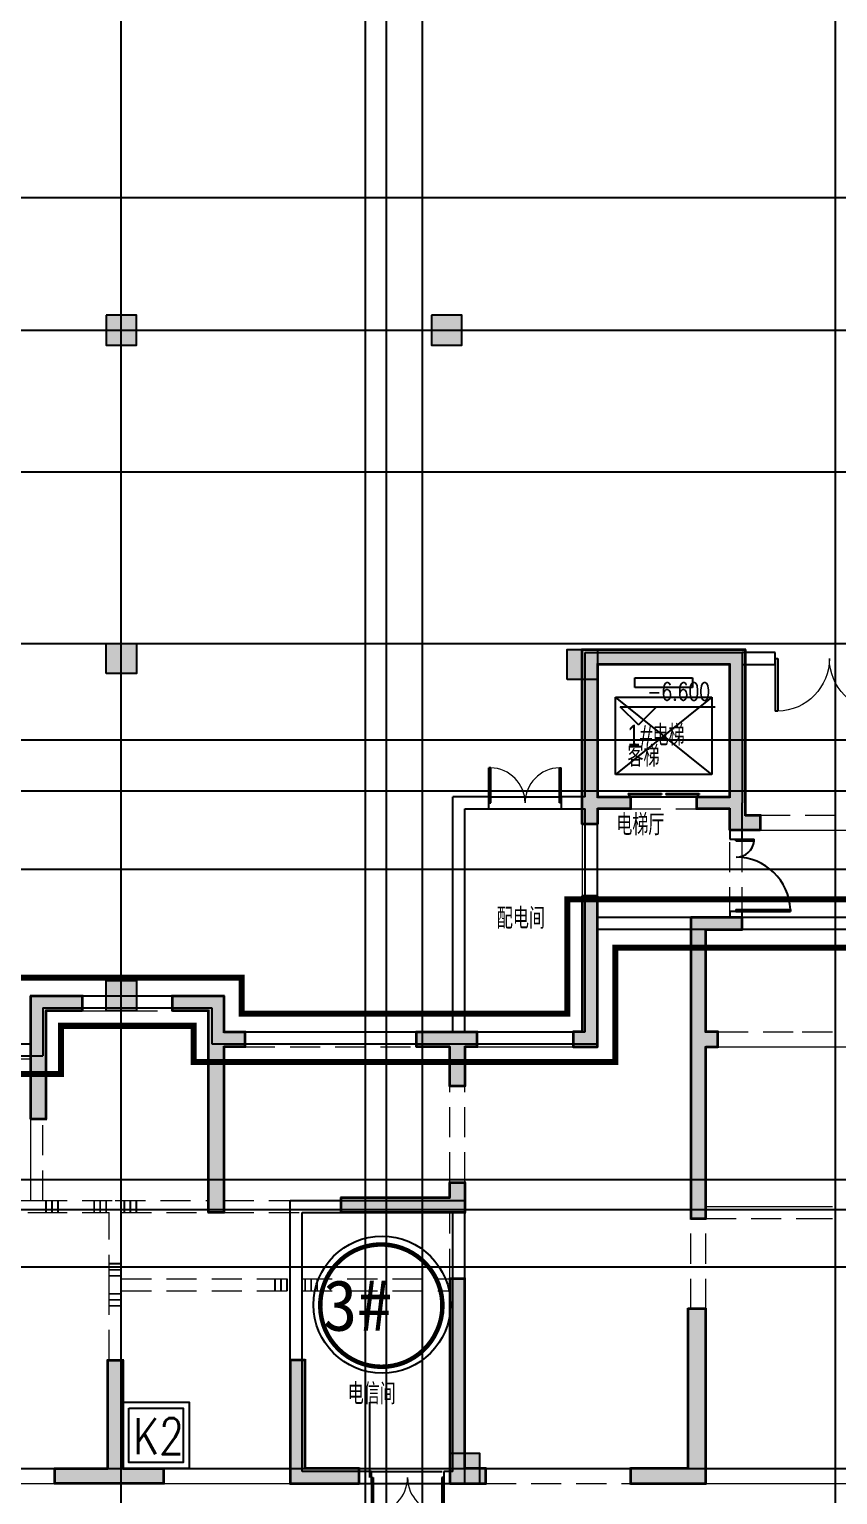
# Model space of a CAD drawing. Extents: x 369444 to 684549, y -549309 to 575337.
# Drawn here: x 492349 to 505762, y 109823 to 134152 of the extents above; entities that cross this region are included whole.
import ezdxf

# ---------------------------------------------------------------- set-up
doc = ezdxf.new("R2010")
doc.units = 0
doc.header["$LTSCALE"] = 1000
doc.header["$MEASUREMENT"] = 0
doc.linetypes.add('DASH', pattern=[0.35, 0.25, -0.1])
doc.linetypes.add('DASHED', pattern=[0.75, 0.5, -0.25])
for name, color, linetype in [('BEAM_CON', 4, 'Continuous'), ('BEAM_SE', 144, 'DASHED'), ('COLUMN', 9, 'Continuous'), ('DIM_ELEV', 3, 'Continuous'), ('DOTE', 1, 'Continuous'), ('EVTR', 2, 'Continuous'), ('WALL', 9, 'Continuous'), ('WINDOW', 4, 'Continuous'), ('主楼编号', 1, 'Continuous'), ('剪力墙', 3, 'Continuous'), ('文字', 2, 'Continuous'), ('构造柱', 6, 'Continuous'), ('车库集水坑', 60, 'Continuous'), ('防火分区线', 7, 'Continuous')]:
    doc.layers.add(name, color=color, linetype=linetype)
doc.layers.add('S_ConcWall', color=3, linetype='Continuous', lineweight=35)
doc.layers.add('S_SubBeamHoop', color=1, linetype='Continuous', lineweight=40)
doc.styles.add('1111111', font='simhei.ttf')
doc.styles.add('_HZTXT', font='txt.shx', dxfattribs={"width": 0.8, "bigfont": 'HZTXT.shx'})
doc.styles.add('_TCH_DIM', font='SIMPLEX', dxfattribs={"bigfont": 'GBCBIG'})
doc.styles.add('HNSJY', font='hnsjy-07.shx', dxfattribs={"width": 0.8, "bigfont": 'hnsjy-hz.shx'})

# ---------------------------------------------------------------- blocks, each defined once
blk = doc.blocks.new('column500')
h = blk.add_hatch(color=0)
h.dxf.hatch_style = 1
h.paths.add_polyline_path([(-216380.9106832733, -381439.8896648251), (-215880.9106832733, -381439.8896648251), (-215880.9106832733, -380939.8896648251), (-216380.9106832733, -380939.8896648251)])
at = {"color": 0}
blk.add_lwpolyline([(-216380.9106832733, -381439.8896648251), (-215880.9106832733, -381439.8896648251), (-215880.9106832733, -380939.8896648251), (-216380.9106832733, -380939.8896648251)], close=True, dxfattribs=at)
blk = doc.blocks.new('A$C218543D6')
at = {"layer": '剪力墙'}
for points in [[(13349.99925347388, 11399.99654901007), (13899.99925347388, 11399.99654901007), (13899.99925347388, 13599.99654901007), (11699.99925347388, 13599.99654901007), (11699.99925347388, 11399.99654901007), (12249.99925347388, 11399.99654901007), (12249.99925347388, 11199.99654901007), (11699.99925347388, 11199.99654901007), (11699.99925347388, 10949.99654901007), (11449.99925347388, 10949.99654901007), (11449.99925347388, 11399.99654901007), (11449.99925347388, 13849.99654901007), (14149.99925347388, 13849.99654901007), (14149.99925347388, 11399.99654901007), (14149.99925347388, 11099.99654901007), (14399.99925347388, 11099.99654901007), (14399.99925347388, 10849.99654901007), (14099.99925347388, 10849.99654901007), (13899.99925347388, 10849.99654901007), (13899.99925347388, 11199.99654901007), (13349.99925347388, 11199.99654901007)], [(11299.99925347388, 7249.996549010073), (11699.99925347388, 7249.996549010073), (11699.99925347388, 9749.996549010073), (11450.31653628062, 9749.996549010073), (11450.31653628056, 7499.996549010073), (11299.99925347388, 7499.996549010073)], [(13699.99925347388, 7499.996549010073), (13499.99925347388, 7499.996549010073), (13499.99925347388, 9199.996549010073), (14099.99925347388, 9199.996549010073), (14099.99925347388, 9399.996549010073), (13899.99925347388, 9399.996549010073), (13249.99925347388, 9399.996549010073), (13249.99925347388, 7249.996549010073), (13249.99925347388, 4499.996549010015), (13249.99925347388, 4399.996549010015), (13499.99925347388, 4399.996549010073), (13499.99925347388, 7249.996549010073), (13699.99925347388, 7249.996549010073)], [(3149.999253473885, 8099.996549010073), (3149.999253473885, 7849.996549010073), (2549.999253473885, 7849.996549010073), (2549.999253473885, 7049.996549010073), (2549.999253473885, 6049.996549010073), (2299.999253473885, 6049.996549010073), (2299.999253473885, 7049.996549010073), (2299.999253473885, 7299.996549010073), (2299.999253473885, 8099.996549010073)], [(5849.858628473885, 7499.996549010073), (5849.858628473885, 7249.996549010073), (5499.999253473885, 7249.996549010073), (5499.999253473885, 4499.996549010073), (5249.999253473885, 4499.996549010073), (5249.999253473885, 7249.996549010073), (5249.999253473885, 7849.996549010073), (4649.999253473885, 7849.996549010073), (4649.999253473885, 8099.996549010073), (5499.999253473885, 8099.996549010073), (5499.999253473885, 7499.996549010073)], [(9499.999253473885, 7249.996549010073), (9499.999253473885, 6599.996549010073), (9249.999253473885, 6599.996549010073), (9249.999253473885, 7249.996549010073), (8699.999253473885, 7249.996549010073), (8699.999253473885, 7499.996549010073), (9499.999253473885, 7499.996549010073), (9699.999253473885, 7499.996549010073), (9699.999253473885, 7249.996549010073)], [(9499.999253473885, 4749.99654900984), (9499.999253473885, 4499.99654900984), (9249.999253473885, 4499.99654900984), (7449.999253473885, 4499.99654900984), (7449.999253473885, 4749.99654900984), (9249.999253473885, 4749.99654900984), (9249.999253473885, 4999.99654900984), (9499.999253473885, 4999.99654900984)], [(9499.999253473885, 249.996549010044), (9499.999253473885, 3399.996549010073), (9249.999253473885, 3399.996549010073), (9249.999253473885, 249.996549010044), (9249.999253473885, -0.00345098995603621), (9499.999253473885, -0.00345098995603621), (9849.999253473885, -0.00345098995603621), (9849.999253473885, 249.996549010044)], [(12249.99925347388, -0.00345098995603621), (13199.99925347388, -0.00345098995603621), (13499.99925347388, -0.00345098995603621), (13499.99925347388, 249.996549010044), (13499.99925347388, 2899.996549010073), (13199.99925347388, 2899.996549010073), (13199.99925347388, 249.996549010044), (12249.99925347388, 249.996549010044)], [(2699.999253473885, -0.00345098995603621), (2699.999253473885, 249.996549010044), (3574.999253473885, 249.996549010044), (3574.999253473885, 2049.996549010073), (3824.999253473885, 2049.996549010073), (3824.999253473885, 249.996549010044), (4499.999253473885, 249.996549010044), (4499.999253473885, -0.00345098995603621), (3574.999253473885, -0.00345098995603621)], [(6599.999253473885, 249.996549010044), (6599.999253473885, -0.00345098995603621), (7749.999253473885, -0.00345098995603621), (7749.999253473885, 249.996549010044), (6849.999253473885, 249.996549010044), (6849.999253473885, 2049.996549010073), (6599.999253473885, 2049.996549010073)]]:
    blk.add_hatch(color=0, dxfattribs=at).paths.add_polyline_path(points)
at = {"layer": 'S_ConcWall', "color": 0, "lineweight": 35, "ltscale": 0.9999999776482582}
for p, q in [((11449.99925347388, 13849.99654901007), (14149.99925347388, 13849.99654901007)), ((11449.99925347388, 11399.99654901007), (11449.99925347388, 13849.99654901007)), ((14149.99925347388, 13849.99654901007), (14149.99925347388, 11399.99654901007)), ((11699.99925347388, 13599.99654901007), (11699.99925347388, 11399.99654901007)), ((13899.99925347388, 13599.99654901007), (11699.99925347388, 13599.99654901007)), ((13899.99925347388, 11399.99654901007), (13899.99925347388, 13599.99654901007)), ((11449.99925347388, 10949.99654901007), (11449.99925347388, 11399.99654901007)), ((11699.99925347388, 11399.99654901007), (12249.99925347388, 11399.99654901007)), ((11699.99925347388, 11199.99654901007), (11699.99925347388, 10949.99654901007)), ((12249.99925347388, 11199.99654901007), (11699.99925347388, 11199.99654901007)), ((12249.99925347388, 11399.99654901007), (12249.99925347388, 11199.99654901007)), ((13349.99925347388, 11199.99654901007), (13349.99925347388, 11399.99654901007)), ((13349.99925347388, 11399.99654901007), (13899.99925347388, 11399.99654901007)), ((13899.99925347388, 11199.99654901007), (13349.99925347388, 11199.99654901007)), ((13899.99925347388, 10849.99654901007), (13899.99925347388, 11199.99654901007)), ((14149.99925347388, 11399.99654901007), (14149.99925347388, 11099.99654901007)), ((11699.99925347388, 10949.99654901007), (11449.99925347388, 10949.99654901007)), ((14149.99925347388, 11099.99654901007), (14399.99925347388, 11099.99654901007)), ((14399.99925347388, 11099.99654901007), (14399.99925347388, 10849.99654901007)), ((14099.99925347388, 10849.99654901007), (13899.99925347388, 10849.99654901007)), ((14399.99925347388, 10849.99654901007), (14099.99925347388, 10849.99654901007)), ((11450.31653628062, 9749.996549010073), (11450.31653628056, 7499.996549010073)), ((11699.99925347388, 9749.996549010073), (11450.31653628062, 9749.996549010073)), ((11699.99925347388, 7249.996549010073), (11699.99925347388, 9749.996549010073)), ((13249.99925347388, 9399.996549010073), (13249.99925347388, 7249.996549010073)), ((13899.99925347388, 9399.996549010073), (13249.99925347388, 9399.996549010073)), ((14099.99925347388, 9399.996549010073), (13899.99925347388, 9399.996549010073)), ((14099.99925347388, 9199.996549010073), (14099.99925347388, 9399.996549010073)), ((13499.99925347388, 9199.996549010073), (14099.99925347388, 9199.996549010073)), ((13499.99925347388, 7499.996549010073), (13499.99925347388, 9199.996549010073)), ((2299.999253473885, 8099.996549010073), (3149.999253473885, 8099.996549010073)), ((2299.999253473885, 7299.996549010073), (2299.999253473885, 8099.996549010073)), ((3149.999253473885, 8099.996549010073), (3149.999253473885, 7849.996549010073)), ((4649.999253473885, 8099.996549010073), (5499.999253473885, 8099.996549010073)), ((4649.999253473885, 7849.996549010073), (4649.999253473885, 8099.996549010073)), ((5499.999253473885, 8099.996549010073), (5499.999253473885, 7499.996549010073)), ((2549.999253473885, 7849.996549010073), (2549.999253473885, 7049.996549010073)), ((3149.999253473885, 7849.996549010073), (2549.999253473885, 7849.996549010073)), ((5249.999253473885, 7849.996549010073), (4649.999253473885, 7849.996549010073)), ((5249.999253473885, 7249.996549010073), (5249.999253473885, 7849.996549010073)), ((2299.999253473885, 7049.996549010073), (2299.999253473885, 7299.996549010073)), ((5499.999253473885, 7499.996549010073), (5849.858628473885, 7499.996549010073)), ((5849.858628473885, 7499.996549010073), (5849.858628473885, 7249.996549010073)), ((8699.999253473885, 7499.996549010073), (9499.999253473885, 7499.996549010073)), ((8699.999253473885, 7249.996549010073), (8699.999253473885, 7499.996549010073)), ((9499.999253473885, 7499.996549010073), (9699.999253473885, 7499.996549010073)), ((9699.999253473885, 7499.996549010073), (9699.999253473885, 7249.996549010073)), ((11299.99925347388, 7499.996549010073), (11299.99925347388, 7249.996549010073)), ((11450.31653628056, 7499.996549010073), (11299.99925347388, 7499.996549010073)), ((13699.99925347388, 7499.996549010073), (13499.99925347388, 7499.996549010073)), ((13699.99925347388, 7249.996549010073), (13699.99925347388, 7499.996549010073)), ((5249.999253473885, 4499.996549010073), (5249.999253473885, 7249.996549010073)), ((5499.999253473885, 7249.996549010073), (5499.999253473885, 4499.996549010073)), ((5849.858628473885, 7249.996549010073), (5499.999253473885, 7249.996549010073)), ((9249.999253473885, 7249.996549010073), (8699.999253473885, 7249.996549010073)), ((9249.999253473885, 6599.996549010073), (9249.999253473885, 7249.996549010073)), ((9699.999253473885, 7249.996549010073), (9499.999253473885, 7249.996549010073)), ((9499.999253473885, 7249.996549010073), (9499.999253473885, 6599.996549010073)), ((11299.99925347388, 7249.996549010073), (11699.99925347388, 7249.996549010073)), ((13249.99925347388, 7249.996549010073), (13249.99925347388, 4499.996549010073)), ((13499.99925347388, 7249.996549010073), (13699.99925347388, 7249.996549010073)), ((13499.99925347388, 4399.996549010073), (13499.99925347388, 7249.996549010073)), ((2299.999253473885, 6049.996549010073), (2299.999253473885, 7049.996549010073)), ((2549.999253473885, 7049.996549010073), (2549.999253473885, 6049.996549010073)), ((9499.999253473885, 6599.996549010073), (9249.999253473885, 6599.996549010073)), ((2549.999253473885, 6049.996549010073), (2299.999253473885, 6049.996549010073)), ((9249.999253473885, 4999.99654900984), (9499.999253473885, 4999.99654900984)), ((9249.999253473885, 4749.99654900984), (9249.999253473885, 4999.99654900984)), ((9499.999253473885, 4999.99654900984), (9499.999253473885, 4749.99654900984)), ((7449.999253473885, 4749.99654900984), (9249.999253473885, 4749.99654900984)), ((7449.999253473885, 4499.99654900984), (7449.999253473885, 4749.99654900984)), ((9499.999253473885, 4749.99654900984), (9499.999253473885, 4499.99654900984)), ((5499.999253473885, 4499.996549010073), (5249.999253473885, 4499.996549010073)), ((9249.999253473885, 4499.99654900984), (7449.999253473885, 4499.99654900984)), ((9499.999253473885, 4499.99654900984), (9249.999253473885, 4499.99654900984)), ((13249.99925347388, 4499.996549010015), (13249.99925347388, 4399.996549010015)), ((13249.99925347388, 4499.996549010073), (13249.99925347388, 4499.996549010015)), ((13249.99925347388, 4399.996549010015), (13499.99925347388, 4399.996549010073)), ((13499.99925347388, 4399.996549010073), (13499.99925347388, 4399.996549010073)), ((9249.999253473885, 3399.996549010073), (9249.999253473885, 249.996549010044)), ((9499.999253473885, 3399.996549010073), (9249.999253473885, 3399.996549010073)), ((9499.999253473885, 249.996549010044), (9499.999253473885, 3399.996549010073)), ((13199.99925347388, 2899.996549010073), (13199.99925347388, 249.996549010044)), ((13499.99925347388, 2899.996549010073), (13199.99925347388, 2899.996549010073)), ((13499.99925347388, 249.996549010044), (13499.99925347388, 2899.996549010073)), ((3574.999253473885, 2049.996549010073), (3824.999253473885, 2049.996549010073)), ((3574.999253473885, 249.996549010044), (3574.999253473885, 2049.996549010073)), ((3824.999253473885, 2049.996549010073), (3824.999253473885, 249.996549010044)), ((6599.999253473885, 2049.996549010073), (6599.999253473885, 249.996549010044)), ((6849.999253473885, 2049.996549010073), (6599.999253473885, 2049.996549010073)), ((6849.999253473885, 249.996549010044), (6849.999253473885, 2049.996549010073)), ((2699.999253473885, 249.996549010044), (3574.999253473885, 249.996549010044)), ((2699.999253473885, -0.00345098995603621), (2699.999253473885, 249.996549010044)), ((3824.999253473885, 249.996549010044), (4499.999253473885, 249.996549010044)), ((4499.999253473885, 249.996549010044), (4499.999253473885, -0.00345098995603621)), ((6599.999253473885, 249.996549010044), (6599.999253473885, -0.00345098995603621)), ((7749.999253473885, 249.996549010044), (6849.999253473885, 249.996549010044)), ((7749.999253473885, -0.00345098995603621), (7749.999253473885, 249.996549010044)), ((9249.999253473885, 249.996549010044), (9249.999253473885, -0.00345098995603621)), ((9849.999253473885, 249.996549010044), (9499.999253473885, 249.996549010044)), ((9849.999253473885, -0.00345098995603621), (9849.999253473885, 249.996549010044)), ((12249.99925347388, 249.996549010044), (12249.99925347388, -0.00345098995603621)), ((13199.99925347388, 249.996549010044), (12249.99925347388, 249.996549010044)), ((13499.99925347388, -0.00345098995603621), (13499.99925347388, 249.996549010044)), ((3574.999253473885, -0.00345098995603621), (2699.999253473885, -0.00345098995603621)), ((4499.999253473885, -0.00345098995603621), (3574.999253473885, -0.00345098995603621)), ((6599.999253473885, -0.00345098995603621), (7749.999253473885, -0.00345098995603621)), ((9249.999253473885, -0.00345098995603621), (9499.999253473885, -0.00345098995603621)), ((9499.999253473885, -0.00345098995603621), (9849.999253473885, -0.00345098995603621)), ((12249.99925347388, -0.00345098995603621), (13199.99925347388, -0.00345098995603621)), ((13199.99925347388, -0.00345098995603621), (13499.99925347388, -0.00345098995603621))]:
    blk.add_line(p, q, dxfattribs=at)
blk = doc.blocks.new('$DORLIB2D$00000127')
at = {"color": 0}
for points in [[(-0.5333333333328483, 0.7948983154366971), (-0.5333333333328483, 0.690405644187237)], [(-0.03333333333284827, 0.7948983154366971), (-0.5333333333328483, 0.7948983154366971)], [(-0.03333333333284827, 0.690405644187237), (-0.5333333333328483, 0.690405644187237)], [(-0.03333333333284827, 0.7948983154366971), (-0.03333333333284827, 0.690405644187237)], [(0.5333333333328483, 0.7948983154366971), (0.03333333333284827, 0.7948983154366971)], [(0.03333333333284827, 0.7948983154366971), (0.03333333333284827, 0.690405644187237)], [(0.5333333333328483, 0.690405644187237), (0.03333333333284827, 0.690405644187237)], [(0.5333333333328483, 0.7948983154366971), (0.5333333333328483, 0.690405644187237)], [(0.5, 0.4999999999999858), (-0.5, 0.4999999999999858)]]:
    blk.add_lwpolyline(points, dxfattribs=at)
blk = doc.blocks.new('$DorLib2D$00000002')
for p, q in [((-0.5, -5.684341886080802e-17), (-0.5000000000000007, 0.4875)), ((-0.4750000000000007, 0.4875), (-0.5000000000000007, 0.4875)), ((-0.475, -2.842170943040401e-17), (-0.4750000000000007, 0.4875)), ((0.475, -2.842170943040401e-17), (0.4750000000000007, 0.4875)), ((0.4750000000000007, 0.4875), (0.5000000000000007, 0.4875)), ((0.5, -5.684341886080802e-17), (0.5000000000000007, 0.4875)), ((-0.5, -5.684341886080802e-17), (-0.475, -2.842170943040401e-17)), ((0.5, -5.684341886080802e-17), (0.475, -2.842170943040401e-17))]:
    blk.add_line(p, q)
at = {"lineweight": 13}
for centre, start, end in [((-0.4875, -4.263256414560601e-17), 0, 88.53071641864632), ((0.4875, -4.263256414560601e-17), 91.4692835813537, 180)]:
    blk.add_arc(centre, 0.4875, start, end, dxfattribs=at)
blk = doc.blocks.new('$DorLib2D$00000225')
at = {"color": 0}
for p, q in [((0.4750000000000032, -0.001447885298549778), (0.4750000000000032, 0.7521225008925327)), ((0.4750000000000032, 0.7521225008925327), (0.5000000000000036, 0.7521225008925327)), ((0.5000000000000036, -0.001447885298549778), (0.5000000000000036, 0.7521225008925363)), ((-0.4999999999999982, 0), (-0.5, 0.252035990386009)), ((-0.4750000000000014, 0.252035990386009), (-0.5, 0.252035990386009)), ((-0.4749999999999996, 0), (-0.4749999999999996, 0.252035990386009)), ((-0.4749999999999996, 0), (-0.4999999999999947, 0)), ((0.4750000000000032, -0.001447885298549778), (0.4999999999999929, -0.001447885298549778))]:
    blk.add_line(p, q, dxfattribs=at)
for centre, radius, start, end in [((0.5046168020419071, -0.001920809357812914), 0.7546247204382253, 92.24926861260724, 179.7237749158362), ((-0.5007908120542499, 0.002572563917482285), 0.2507930763238999, 359.7898704778746, 84.09743784757413)]:
    blk.add_arc(centre, radius, start, end, dxfattribs=at)
blk = doc.blocks.new('3#梁图')
at = {"layer": 'BEAM_CON', "color": 0, "lineweight": 18, "ltscale": 0.9999999776482582}
for p, q in [((-472260.4175949097, 112137.4982948303), (-471160.4175949097, 112137.4982948303)), ((-473060.4175949097, 110487.4982948303), (-473060.4175949097, 111687.4982948303)), ((-470110.4175949097, 111587.4982948303), (-467710.4175949097, 111587.4982948303)), ((-472810.4175949097, 109937.4982948303), (-471260.4175949097, 109937.4982948303)), ((-470410.4175949097, 109937.4982948303), (-465410.4175949097, 109937.4982948303)), ((-481360.4175949097, 108837.4982948303), (-479860.4175949097, 108837.4982948303)), ((-483510.4175949097, 108037.4982948303), (-482210.4175949097, 108037.4982948303)), ((-478660.5582199097, 108237.4982948303), (-477385.4175949097, 108237.4982948303)), ((-477385.4175949097, 108237.4982948303), (-475810.4175949097, 108237.4982948303)), ((-483510.4175949097, 107787.4982948303), (-482210.4175949097, 107787.4982948303)), ((-474810.4175949097, 107987.4982948303), (-473210.4175949097, 107987.4982948303)), ((-470810.4175949097, 107987.4982948303), (-469410.4175949097, 107987.4982948303)), ((-469410.4175949097, 107987.4982948303), (-466635.4175949097, 107987.4982948303)), ((-482210.4175949097, 105437.4982948303), (-482210.4175949097, 107137.4982948303)), ((-483760.4175949097, 105437.4982948303), (-482110.4175949097, 105437.4982948303)), ((-471010.4175949097, 105337.4982948303), (-469410.4175949097, 105337.4982948303)), ((-476760.4175949097, 100987.4982948303), (-475260.4175949097, 100987.4982948303)), ((-474660.4175949097, 100987.4982948303), (-472260.4175949097, 100987.4982948303)), ((-484010.4175949097, 100737.4982948303), (-481810.4175949097, 100737.4982948303)), ((-480010.4175949097, 100737.4982948303), (-477910.4175949097, 100737.4982948303)), ((-471010.4175949097, 100737.4982948303), (-468010.4175949097, 100737.4982948303))]:
    blk.add_line(p, q, dxfattribs=at)
at = {"layer": 'BEAM_SE', "color": 0, "lineweight": 18, "ltscale": 0.9999999776482582}
for p, q in [((-472260.4175949097, 111937.4982948303), (-471160.4175949097, 111937.4982948303)), ((-472810.4175949097, 110487.4982948303), (-472810.4175949097, 111687.4982948303)), ((-470110.4175949097, 111837.4982948303), (-467710.4175949097, 111837.4982948303)), ((-470610.4175949097, 110137.4982948303), (-470610.4175949097, 111587.4982948303)), ((-470410.4175949097, 110137.4982948303), (-470410.4175949097, 111587.4982948303)), ((-472810.4175949097, 110137.4982948303), (-471260.4175949097, 110137.4982948303)), ((-470410.4175949097, 110137.4982948303), (-465510.4175949097, 110137.4982948303)), ((-481360.4175949097, 108587.4982948303), (-479860.4175949097, 108587.4982948303)), ((-474810.4175949097, 108237.4982948303), (-473210.4175949097, 108237.4982948303)), ((-470810.4175949097, 108237.4982948303), (-469410.4175949097, 108237.4982948303)), ((-469410.4175949097, 108237.4982948303), (-466635.4175949097, 108237.4982948303)), ((-478660.5582199097, 107987.4982948303), (-475810.4175949097, 107987.4982948303)), ((-475260.4175949097, 105737.4982948303), (-475260.4175949097, 107337.4982948303)), ((-475010.4175949097, 105737.4982948303), (-475010.4175949097, 107337.4982948303)), ((-482010.4175949097, 105437.4982948303), (-482010.4175949097, 106787.4982948303)), ((-482110.4175949097, 105437.4982948303), (-480810.4175949097, 105437.4982948303)), ((-480810.4175949097, 105437.4982948303), (-479260.4175949097, 105437.4982948303)), ((-479010.4175949097, 105437.4982948303), (-477060.4175949097, 105437.4982948303)), ((-483760.4175949097, 105237.4982948303), (-482110.4175949097, 105237.4982948303)), ((-482110.4175949097, 105237.4982948303), (-480910.4175949097, 105237.4982948303)), ((-480910.4175949097, 104037.4982948303), (-480910.4175949097, 105237.4982948303)), ((-480710.4175949097, 104137.4982948303), (-480710.4175949097, 105237.4982948303)), ((-480710.4175949097, 105237.4982948303), (-479260.4175949097, 105237.4982948303)), ((-479010.4175949097, 105237.4982948303), (-477385.4175949097, 105237.4982948303)), ((-477385.4175949097, 105237.4982948303), (-476810.4175949097, 105237.4982948303)), ((-475260.4175949097, 104137.4982948303), (-475260.4175949097, 105237.4982948303)), ((-475010.4175949097, 104137.4982948303), (-475010.4175949097, 105237.4982948303)), ((-471260.4175949097, 103637.4982948303), (-471260.4175949097, 105137.4982948303)), ((-471010.4175949097, 103637.4982948303), (-471010.4175949097, 105137.4982948303)), ((-471010.4175949097, 105137.4982948303), (-469410.4175949097, 105137.4982948303)), ((-469410.4175949097, 105337.4982948303), (-466635.4175949097, 105337.4982948303)), ((-469410.4175949097, 105137.4982948303), (-466635.4175949097, 105137.4982948303)), ((-480710.4175949097, 104137.4982948303), (-475260.4175949097, 104137.4982948303)), ((-480910.4175949097, 102787.4982948303), (-480910.4175949097, 104037.4982948303)), ((-480710.4175949097, 103937.4982948303), (-475260.4175949097, 103937.4982948303)), ((-480710.4175949097, 102787.4982948303), (-480710.4175949097, 103937.4982948303)), ((-477910.4175949097, 102487.4982948303), (-477910.4175949097, 103937.4982948303)), ((-477710.4175949097, 102787.4982948303), (-477710.4175949097, 103937.4982948303)), ((-484010.4175949097, 100987.4982948303), (-481810.4175949097, 100987.4982948303)), ((-480010.4175949097, 100987.4982948303), (-477910.4175949097, 100987.4982948303)), ((-471010.4175949097, 100987.4982948303), (-468010.4175949097, 100987.4982948303)), ((-476760.4175949097, 100737.4982948303), (-475260.4175949097, 100737.4982948303)), ((-474660.4175949097, 100737.4982948303), (-472260.4175949097, 100737.4982948303))]:
    blk.add_line(p, q, dxfattribs=at)
at = {"layer": 'S_ConcWall', "color": 0, "lineweight": 35, "ltscale": 0.9999999776482582, "const_width": 35}
for points in [[(-471160.4175949097, 112137.4982948303), (-470610.4175949097, 112137.4982948303), (-470610.4175949097, 114337.4982948303), (-472810.4175949097, 114337.4982948303), (-472810.4175949097, 112137.4982948303), (-472260.4175949097, 112137.4982948303), (-472260.4175949097, 111937.4982948303), (-472810.4175949097, 111937.4982948303), (-472810.4175949097, 111687.4982948303), (-473060.4175949097, 111687.4982948303), (-473060.4175949097, 112137.4982948303), (-473060.4175949097, 114587.4982948303), (-470360.4175949097, 114587.4982948303), (-470360.4175949097, 112137.4982948303), (-470360.4175949097, 111837.4982948303), (-470110.4175949097, 111837.4982948303), (-470110.4175949097, 111587.4982948303), (-470410.4175949097, 111587.4982948303), (-470610.4175949097, 111587.4982948303), (-470610.4175949097, 111937.4982948303), (-471160.4175949097, 111937.4982948303)], [(-473210.4175949097, 107987.4982948303), (-472810.4175949097, 107987.4982948303), (-472810.4175949097, 110487.4982948303), (-473060.1003112793, 110487.4982948303), (-473060.1003112793, 108237.4982948303), (-473210.4175949097, 108237.4982948303)], [(-470810.4175949097, 108237.4982948303), (-471010.4175949097, 108237.4982948303), (-471010.4175949097, 109937.4982948303), (-470410.4175949097, 109937.4982948303), (-470410.4175949097, 110137.4982948303), (-470610.4175949097, 110137.4982948303), (-471260.4175949097, 110137.4982948303), (-471260.4175949097, 107987.4982948303), (-471260.4175949097, 105237.4982948303), (-471260.4175949097, 105237.4982948303), (-471260.4175949097, 105137.4982948303), (-471010.4175949097, 105137.4982948303), (-471010.4175949097, 105137.4982948303), (-471010.4175949097, 107987.4982948303), (-470810.4175949097, 107987.4982948303)], [(-481360.4175949097, 108837.4982948303), (-481360.4175949097, 108587.4982948303), (-481960.4175949097, 108587.4982948303), (-481960.4175949097, 107787.4982948303), (-481960.4175949097, 106787.4982948303), (-482210.4175949097, 106787.4982948303), (-482210.4175949097, 107787.4982948303), (-482210.4175949097, 108037.4982948303), (-482210.4175949097, 108837.4982948303)], [(-478660.5582199097, 108237.4982948303), (-478660.5582199097, 107987.4982948303), (-479010.4175949097, 107987.4982948303), (-479010.4175949097, 105237.4982948303), (-479260.4175949097, 105237.4982948303), (-479260.4175949097, 107987.4982948303), (-479260.4175949097, 108587.4982948303), (-479860.4175949097, 108587.4982948303), (-479860.4175949097, 108837.4982948303), (-479010.4175949097, 108837.4982948303), (-479010.4175949097, 108237.4982948303)], [(-475010.4175949097, 107987.4982948303), (-475010.4175949097, 107337.4982948303), (-475260.4175949097, 107337.4982948303), (-475260.4175949097, 107987.4982948303), (-475810.4175949097, 107987.4982948303), (-475810.4175949097, 108237.4982948303), (-475010.4175949097, 108237.4982948303), (-474810.4175949097, 108237.4982948303), (-474810.4175949097, 107987.4982948303)], [(-475010.4175949097, 105487.4982948303), (-475010.4175949097, 105237.4982948303), (-475260.4175949097, 105237.4982948303), (-477060.4175949097, 105237.4982948303), (-477060.4175949097, 105487.4982948303), (-475260.4175949097, 105487.4982948303), (-475260.4175949097, 105737.4982948303), (-475010.4175949097, 105737.4982948303)], [(-475010.4175949097, 105487.4982948303), (-475010.4175949097, 105237.4982948303), (-475260.4175949097, 105237.4982948303), (-477060.4175949097, 105237.4982948303), (-477060.4175949097, 105487.4982948303), (-475260.4175949097, 105487.4982948303), (-475260.4175949097, 105737.4982948303), (-475010.4175949097, 105737.4982948303)], [(-475010.4175949097, 100987.4982948303), (-475010.4175949097, 104137.4982948303), (-475260.4175949097, 104137.4982948303), (-475260.4175949097, 100987.4982948303), (-475260.4175949097, 100737.4982948303), (-475010.4175949097, 100737.4982948303), (-474660.4175949097, 100737.4982948303), (-474660.4175949097, 100987.4982948303)], [(-472260.4175949097, 100737.4982948303), (-471310.4175949097, 100737.4982948303), (-471010.4175949097, 100737.4982948303), (-471010.4175949097, 100987.4982948303), (-471010.4175949097, 103637.4982948303), (-471310.4175949097, 103637.4982948303), (-471310.4175949097, 100987.4982948303), (-472260.4175949097, 100987.4982948303)], [(-481810.4175949097, 100737.4982948303), (-481810.4175949097, 100987.4982948303), (-480935.4175949097, 100987.4982948303), (-480935.4175949097, 102787.4982948303), (-480685.4175949097, 102787.4982948303), (-480685.4175949097, 100987.4982948303), (-480010.4175949097, 100987.4982948303), (-480010.4175949097, 100737.4982948303), (-480935.4175949097, 100737.4982948303)], [(-477910.4175949097, 100987.4982948303), (-477910.4175949097, 100737.4982948303), (-476760.4175949097, 100737.4982948303), (-476760.4175949097, 100987.4982948303), (-477660.4175949097, 100987.4982948303), (-477660.4175949097, 102787.4982948303), (-477910.4175949097, 102787.4982948303)]]:
    blk.add_lwpolyline(points, close=True, dxfattribs=at)
at = {"layer": 'S_SubBeamHoop', "color": 0, "linetype": 'Continuous', "ltscale": 0.9999999776482582, "const_width": 30}
for points in [[(-481960.4175949097, 105437.4982948303), (-481960.4175949097, 105237.4982948303)], [(-481860.4175949097, 105437.4982948303), (-481860.4175949097, 105237.4982948303)], [(-481760.4175949097, 105437.4982948303), (-481760.4175949097, 105237.4982948303)], [(-481160.4175949097, 105437.4982948303), (-481160.4175949097, 105237.4982948303)], [(-481060.4175949097, 105437.4982948303), (-481060.4175949097, 105237.4982948303)], [(-480960.4175949097, 105437.4982948303), (-480960.4175949097, 105237.4982948303)], [(-480660.4175949097, 105437.4982948303), (-480660.4175949097, 105237.4982948303)], [(-480560.4175949097, 105437.4982948303), (-480560.4175949097, 105237.4982948303)], [(-480460.4175949097, 105437.4982948303), (-480460.4175949097, 105237.4982948303)], [(-480910.4175949097, 104387.4982948303), (-480710.4175949097, 104387.4982948303)], [(-480910.4175949097, 104287.4982948303), (-480710.4175949097, 104287.4982948303)], [(-480910.4175949097, 104187.4982948303), (-480710.4175949097, 104187.4982948303)], [(-478160.4175949097, 104137.4982948303), (-478160.4175949097, 103937.4982948303)], [(-478060.4175949097, 104137.4982948303), (-478060.4175949097, 103937.4982948303)], [(-477960.4175949097, 104137.4982948303), (-477960.4175949097, 103937.4982948303)], [(-477660.4175949097, 104137.4982948303), (-477660.4175949097, 103937.4982948303)], [(-477560.4175949097, 104137.4982948303), (-477560.4175949097, 103937.4982948303)], [(-477460.4175949097, 104137.4982948303), (-477460.4175949097, 103937.4982948303)], [(-480910.4175949097, 103887.4982948303), (-480710.4175949097, 103887.4982948303)], [(-480910.4175949097, 103787.4982948303), (-480710.4175949097, 103787.4982948303)], [(-480910.4175949097, 103687.4982948303), (-480710.4175949097, 103687.4982948303)]]:
    blk.add_lwpolyline(points, dxfattribs=at)

msp = doc.modelspace()

# ---------------------------------------------------------------- linework, layer by layer
at = {"layer": 'DIM_ELEV'}
for p, q in [((502455.2501840573, 122603.4873723674), (502155.2501840573, 122903.4873723674)), ((502155.2501840573, 122903.4873723674), (503731.7501840573, 122903.4873723674)), ((502455.2501840573, 122603.4873723674), (502755.2501840573, 122903.4873723674))]:
    msp.add_line(p, q, dxfattribs=at)
at = {"layer": 'DOTE', "color": 8}
for p, q in [((497924.4831018429, 59364.2341589618), (497924.4831018429, 476704.7720441509)), ((498874.4829263669, 59364.23415943864), (498874.4829721432, 476704.7720441509)), ((505724.4831018429, 59364.2341589618), (505724.4831018429, 476704.7720441509)), ((493874.482949255, 59364.23416182282), (493874.482949255, 261806.9745316196)), ((498274.4833078366, 59364.2341589618), (498274.4833078366, 261806.9745316196))]:
    msp.add_line(p, q, dxfattribs=at)
at = {"layer": 'DOTE', "color": 8, "lineweight": -2}
for p, q in [((377844.3968210202, 131356.9745163608), (624570.9457330685, 131356.9745163608)), ((377844.396798132, 129156.974562614), (624570.9457101803, 129156.974562614)), ((377844.3968210202, 126806.97448632), (624570.9457330685, 126806.97448632)), ((377844.3967752438, 123956.9658989597), (624570.9456872921, 123956.9658989597)), ((377844.3968820553, 122356.9744877506), (624570.9457941037, 122356.9744877506)), ((377844.3968591671, 121506.9745483089), (624570.9457712155, 121506.9745483089)), ((377844.396836279, 120206.9744877506), (624570.9457483273, 120206.9744877506)), ((377844.3969278317, 115056.9658989597), (624570.94583988, 115056.9658989597)), ((377844.3968591671, 114556.9744877506), (624570.9457712155, 114556.9744877506)), ((377844.3968591671, 113606.974547832), (624570.9457712155, 113606.974547832)), ((377844.396836279, 110256.978032558), (624570.9457483273, 110256.978032558))]:
    msp.add_line(p, q, dxfattribs=at)
at = {"layer": 'EVTR'}
for p, q in [((502394.4902353268, 123221.9780349422), (502394.4902353268, 123381.9780349422)), ((502394.4902353268, 123381.9780349422), (503354.4902353268, 123381.9780349422)), ((503354.4902353268, 123381.9780349422), (503354.4902353268, 123221.9780349422)), ((503354.4902353268, 123221.9780349422), (502394.4902353268, 123221.9780349422)), ((502074.4902353268, 121781.9780349422), (502074.4902353268, 123061.9780349422)), ((502074.4902353268, 123061.9780349422), (503674.4902353268, 123061.9780349422)), ((503674.4902353268, 123061.9780349422), (502074.4902353268, 121781.9780349422)), ((503674.4902353268, 121781.9780349422), (502074.4902353268, 123061.9780349422)), ((503674.4902353268, 123061.9780349422), (503674.4902353268, 121781.9780349422)), ((503674.4902353268, 121781.9780349422), (502074.4902353268, 121781.9780349422))]:
    msp.add_line(p, q, dxfattribs=at)
at = {"layer": 'WALL'}
for p, q in [((501574.4902353268, 123806.9780349422), (504174.4902353268, 123806.9780349422)), ((501574.4902353268, 121406.977924316), (501574.4902353268, 123806.9780349422)), ((501774.4902353268, 123606.9780349422), (503974.4902353268, 123606.9780349422)), ((501774.4902353268, 121406.9780349422), (501774.4902353268, 123606.9780349422)), ((503974.4902353268, 123606.9780349422), (503974.4902353268, 121406.9780349422)), ((504724.4902353268, 123806.9804649043), (504174.4902353268, 123806.9804649043)), ((504174.4902353268, 123806.9804649043), (504174.4902353268, 123606.9804649043)), ((504174.4902353268, 123806.9780349422), (504174.4902353268, 121306.9780349422)), ((504174.4902353268, 123606.9804649043), (504724.4902353268, 123606.9804649043)), ((504724.4902353268, 123606.9804649043), (504724.4902353268, 123806.9804649043)), ((499974.4877786618, 121406.9761571574), (499374.4902353268, 121406.9754943538)), ((499374.4902353268, 117506.97560498), (499374.4902353268, 121406.9754943538)), ((499974.4879999142, 121206.9761571574), (499974.4877786618, 121406.9761571574)), ((501574.4902353268, 121406.977924316), (501174.4877862912, 121406.9774822879)), ((501174.4877862912, 121406.9774822879), (501174.4880075436, 121206.9774827647)), ((502324.4902353268, 121406.9780349422), (501774.4902353268, 121406.9780349422)), ((502324.4902353268, 121206.9780349422), (502324.4902353268, 121406.9780349422)), ((503974.4902353268, 121406.9780349422), (503424.4902353268, 121406.9780349422)), ((503424.4902353268, 121406.9780349422), (503424.4902353268, 121206.9780349422)), ((499574.4902353268, 121206.9757156062), (499974.4879999142, 121206.9761571574)), ((499574.4902353268, 117506.97560498), (499574.4902353268, 121206.9757156062)), ((501174.4880075436, 121206.9774827647), (501574.4902353268, 121206.977924316)), ((501574.4902353268, 119306.97560498), (501574.4902353268, 121206.977924316)), ((501774.4902353268, 121206.9780349422), (502324.4902353268, 121206.9780349422)), ((501774.4902353268, 119406.97560498), (501774.4902353268, 121206.9780349422)), ((503424.4902353268, 121206.9780349422), (503974.4902353268, 121206.9780349422)), ((503974.4902353268, 121206.9780349422), (503974.4902353268, 120706.975602119)), ((504174.4902353268, 120706.975602119), (504174.4902353268, 121306.9780349422)), ((503974.4902353268, 120706.975602119), (504174.4902353268, 120706.975602119)), ((504174.4902353268, 119506.975602119), (503974.4902353268, 119506.975602119)), ((503974.4902353268, 119506.975602119), (503974.4902353268, 119406.97560498)), ((504174.4902353268, 119406.97560498), (504174.4902353268, 119506.975602119)), ((501574.4902353268, 117506.97560498), (501574.4902353268, 119306.97560498)), ((503974.4902353268, 119406.97560498), (501774.4902353268, 119406.97560498)), ((509074.4902353268, 119406.97560498), (504174.4902353268, 119406.97560498)), ((501774.4902353268, 117306.97560498), (501774.4902353268, 119206.97560498)), ((504074.4902353268, 119206.97560498), (501774.4902353268, 119206.97560498)), ((509174.4902353268, 119206.97560498), (504074.4902353268, 119206.97560498)), ((492374.4902353268, 118106.97560498), (495574.4902353268, 118106.97560498)), ((492374.4902353268, 118106.97560498), (492374.4902353268, 117306.97560498)), ((495574.4902353268, 118106.97560498), (495574.4902353268, 117506.97560498)), ((492574.4902353268, 117906.97560498), (495374.4902353268, 117906.97560498)), ((492574.4902353268, 117906.97560498), (492574.4902353268, 117106.97560498)), ((495374.4902353268, 117906.97560498), (495374.4902353268, 117306.97560498)), ((490574.4902353268, 117306.97560498), (492374.4902353268, 117306.97560498)), ((495374.4902353268, 117306.97560498), (499472.3185052853, 117306.97560498)), ((495574.4902353268, 117506.97560498), (499374.4902353268, 117506.97560498)), ((499472.3185052853, 117306.97560498), (501774.4902353268, 117306.97560498)), ((499574.4902353268, 117506.97560498), (501574.4902353268, 117506.97560498)), ((490774.4902353268, 117106.97560498), (492574.4902353268, 117106.97560498)), ((496674.4902353268, 114706.9753617931), (499574.4902353268, 114706.9824089694)), ((496674.4902353268, 110006.97560498), (496674.4902353268, 114706.9753617931)), ((499574.4902353268, 110006.97560498), (499574.4902353268, 114706.9824089694)), ((496874.4902353268, 114506.975848167), (499374.4902353268, 114506.9819225955)), ((496874.4902353268, 110206.97560498), (496874.4902353268, 114506.975848167)), ((499374.4902353268, 110206.97560498), (499374.4902353268, 114506.9819225955)), ((496674.4902353268, 110006.97560498), (498024.4902353268, 110006.97560498)), ((498024.4902353268, 110206.97560498), (496874.4902353268, 110206.97560498)), ((498024.4902353268, 110006.97560498), (498024.4902353268, 110206.97560498)), ((499374.4902353268, 110206.97560498), (499224.4902353268, 110206.97560498)), ((499224.4902353268, 110206.97560498), (499224.4902353268, 110006.97560498)), ((499224.4902353268, 110006.97560498), (499574.4902353268, 110006.97560498))]:
    msp.add_line(p, q, dxfattribs=at)
at = {"layer": 'WINDOW'}
for p, q in [((499974.4877862912, 121406.9761571574), (501174.4877862912, 121406.9774827647)), ((499974.4879999142, 121206.9761571574), (501174.4879999142, 121206.9774827647)), ((498024.4902353268, 110006.97560498), (499224.4902353268, 110006.97560498))]:
    msp.add_line(p, q, dxfattribs=at)
msp.add_lwpolyline([(497999.4902353268, 110206.97560498), (499199.4902353268, 110206.97560498)], dxfattribs=at)
at = {"layer": '主楼编号', "color": 1, "const_width": 74.25}
msp.add_lwpolyline([(497754.1316995602, 113880.351140945, -1.029875264633839), (498564.0381174069, 112016.0379466701, -0.9643860074294652), (497754.1316995602, 113880.351140945, 0.2933541259812552)], format="xyb", dxfattribs=at)
at = {"layer": '主楼编号', "color": 1}
msp.add_circle((498201.2840127926, 112976.9217500377), 1137.165963577914, dxfattribs=at)
at = {"layer": '车库集水坑', "lineweight": -2}
for points in [[(493899.4902353268, 111356.9780349422), (494999.4902353268, 111356.9780349422), (494999.4902353268, 110256.9780349422), (493899.4902353268, 110256.9780349422)], [(493999.4902353268, 111256.9780349422), (494899.4902353268, 111256.9780349422), (494899.4902353268, 110356.9780349422), (493999.4902353268, 110356.9780349422)]]:
    msp.add_lwpolyline(points, close=True, dxfattribs=at)
msp.add_lwpolyline([(497999.4902353268, 110106.97560498), (497999.4902353268, 111356.9780349422)], dxfattribs=at)
at = {"layer": '防火分区线', "color": 130, "linetype": 'DASH', "ltscale": 8, "const_width": 100}
for points in [[(509574.4902353268, 118906.97560498), (502074.4902353268, 118906.97560498), (502074.4902353268, 117006.97560498), (495074.4902353268, 117006.97560498), (495074.4902353268, 117606.97560498), (492874.4902353268, 117606.97560498), (492874.4902353268, 116806.9758786845), (490674.4902353268, 116806.9743733096), (489774.4830713253, 116806.9743733096), (489774.4830713253, 123306.9745411563), (488124.482949255, 123306.9745411563), (488124.482949255, 129495.516158073), (490824.4829339962, 135295.5161738086), (490824.4829339962, 152106.9775619197), (491374.4811029416, 152106.9775623966), (491374.4811029416, 161406.9775628734), (488424.4829339962, 161406.9775628734), (488424.4829339962, 168308.5610160518), (490024.4831018429, 174408.5610408473)], [(508774.4902353268, 119706.97560498), (501274.4902353268, 119706.97560498), (501274.4902353268, 117806.97560498), (495874.4902353268, 117806.97560498), (495874.4902353268, 118406.97560498), (492074.4902353268, 118406.97560498), (492074.4902353268, 117606.9753312755), (490674.4902353268, 117606.9743733096), (490574.4830713253, 117606.9743733096), (490574.4830713253, 124106.9745411563), (488924.482949255, 124106.9745411563), (488924.482949255, 129318.4329414058), (491624.4829339962, 135118.4329571414), (491624.4829339962, 151306.9775628734), (492174.4811029416, 151306.9775633502), (492174.4811029416, 162206.9775628734), (489224.4829339962, 162206.9775628734), (489224.4829339962, 168205.3879794765), (490824.4831018429, 174305.388004272)]]:
    msp.add_lwpolyline(points, dxfattribs=at)
at = {"layer": '防火分区线', "color": 3, "linetype": 'DASH', "ltscale": 8, "const_width": 100}
for points in [[(508774.4902353268, 119706.97560498), (501274.4902353268, 119706.97560498), (501274.4902353268, 117806.97560498), (495874.4902353268, 117806.97560498), (495874.4902353268, 118406.97560498), (492074.4902353268, 118406.97560498), (492074.4902353268, 117606.9753312755), (490274.4867029171, 117606.9740996051), (490274.4867105465, 115006.9746179271), (489774.4830713253, 115006.9733843494), (489774.4830713253, 114806.9743714023), (482924.4829339962, 114806.9743714023), (482924.4829339962, 114006.9745492626), (461374.489930151, 114006.9745492626)], [(509574.4902353268, 118906.97560498), (502074.4902353268, 118906.97560498), (502074.4902353268, 117006.97560498), (495074.4902353268, 117006.97560498), (495074.4902353268, 117606.97560498), (492874.4902353268, 117606.97560498), (492874.4902353268, 116806.9758786845), (491074.4867029171, 116806.9746470142), (491074.4867105465, 114206.9765920329), (490574.4830713253, 114206.9753584552), (490574.4830713253, 114006.9743714023), (483724.4829339962, 114006.9743714023), (483724.4829339962, 113206.9745492626), (462174.489930151, 113206.9745492626)]]:
    msp.add_lwpolyline(points, dxfattribs=at)

# ---------------------------------------------------------------- block references
at = {"layer": 'COLUMN', "color": 8, "rotation": 270}
for p in [(875064.3726129513, -86973.93611672637), (880464.3726129513, -86973.93611672637), (880764.3798990231, -105873.9326482129)]:
    msp.add_blockref('column500', p, dxfattribs=at)
at = {"layer": 'COLUMN', "color": 8, "xscale": -1, "rotation": 270}
for p in [(875064.3726129513, 339837.8765849757), (882714.3771142941, 339737.8765849757), (875064.3726129513, 334237.8766154933)]:
    msp.add_blockref('column500', p, dxfattribs=at)
at = {"layer": 'WINDOW'}
for name, p, xscale, yscale, zscale, rotation in [('$DorLib2D$00000002', (505624.4902353268, 123706.9804649043), -1800, 1800, 1800, 180), ('$DorLib2D$00000002', (500574.4878931027, 121306.9768199611), 1200, 1200, 1200, 6.328480729158327e-05), ('$DorLib2D$00000225', (504074.4902353268, 120106.975602119), 1200, 1200, 1200, 270), ('$DorLib2D$00000002', (498624.4902353268, 110106.97560498), 1200, 1200, -1200, 180)]:
    msp.add_blockref(name, p, dxfattribs=dict(at, xscale=xscale, yscale=yscale, zscale=zscale, rotation=rotation))
at = {"layer": 'WINDOW', "xscale": -1100, "yscale": 200, "zscale": 1100}
msp.add_blockref('$DORLIB2D$00000127', (502874.4902353268, 121306.9780349422), dxfattribs=at)
at = {"layer": '剪力墙', "color": 8}
msp.add_blockref('A$C218543D6', (490074.4909830075, 110006.9790558505), dxfattribs=at)
at = {"layer": '构造柱', "color": 8}
msp.add_blockref('3#梁图', (974585.4942975151, 9269.538710404187), dxfattribs=at)

# ---------------------------------------------------------------- texts
at = {"style": 'HNSJY', "width": 0.8}
for s, p in [('电梯厅', (502088.6036539059, 120770.4980039287)), ('配电间', (500106.2110147458, 119217.4306854892, 32.59829537185709)), ('电信间', (497631.6595239621, 111321.9704618144))]:
    msp.add_text(s, height=350, dxfattribs=at).set_placement(p)
at = {"layer": 'DIM_ELEV', "color": 7, "style": '_TCH_DIM', "width": 0.7058823529411765}
msp.add_text('-6.600', height=297.5, dxfattribs=at).set_placement((502601.7501840573, 123008.4873723674))
at = {"layer": '主楼编号', "color": 1, "style": '1111111'}
msp.add_text('3#', height=843.75, rotation=2.534640512309421e-06, dxfattribs=at).set_placement((497221.153450964, 112544.1691574741))
at = {"layer": '文字', "style": 'HNSJY', "width": 0.8}
for s, p in [('1#电梯', (502273.7089166623, 122256.0810541797)), ('客梯', (502273.7089166623, 121908.1613454509))]:
    msp.add_text(s, height=350, dxfattribs=at).set_placement(p)
at = {"layer": '车库集水坑', "lineweight": -2, "style": '_HZTXT', "width": 0.8}
msp.add_text('K2', height=600, dxfattribs=at).set_placement((494070.1097040158, 110494.1157507587))

doc.saveas('drawing.dxf')
